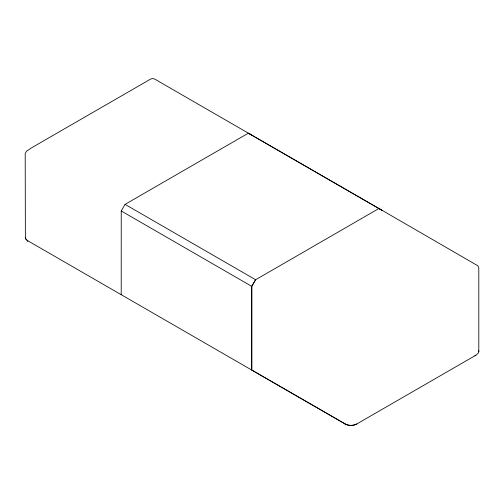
<?xml version="1.0" encoding="UTF-8"?>
<svg xmlns="http://www.w3.org/2000/svg" width="504" height="504" viewBox="0 0 504 504"><rect width="100%" height="100%" fill="white"/><g stroke="black" fill="none" stroke-linecap="round" stroke-linejoin="round"><path stroke-width="0.76" d="M121.206 294.695L121.243 210.981L125.061 204.372L248.346 133.195L252.202 135.374M125.061 204.372L255.566 279.72L251.729 286.341L251.716 370.043L345.757 424.236C349.196 425.974 353.455 425.716 356.832 423.952M255.515 279.808L378.939 208.492L477.924 265.822L478.8 268.059L478.8 351.748L478.441 352.926L476.261 354.999L356.687 424.04A8.089 4.675 0 0 1 345.24 424.04L27.247 240.446L25.376 238.474L25.2 153.619L26.422 151.332L31.519 147.848L150.444 79.191C153.134 77.484 155.994 79.815 158.243 81.131L382.706 210.722L248.346 133.195M251.798 369.993L251.798 286.354L255.654 279.67M121.243 210.981L251.729 286.341M478.624 350.582L478.8 351.748M345.24 424.04L345.24 424.916M27.682 241.573L27.682 240.692A8.089 4.675 0 0 1 25.307 237.39M475.845 355.144A8.089 4.675 0 0 1 474.938 355.767"/></g></svg>
